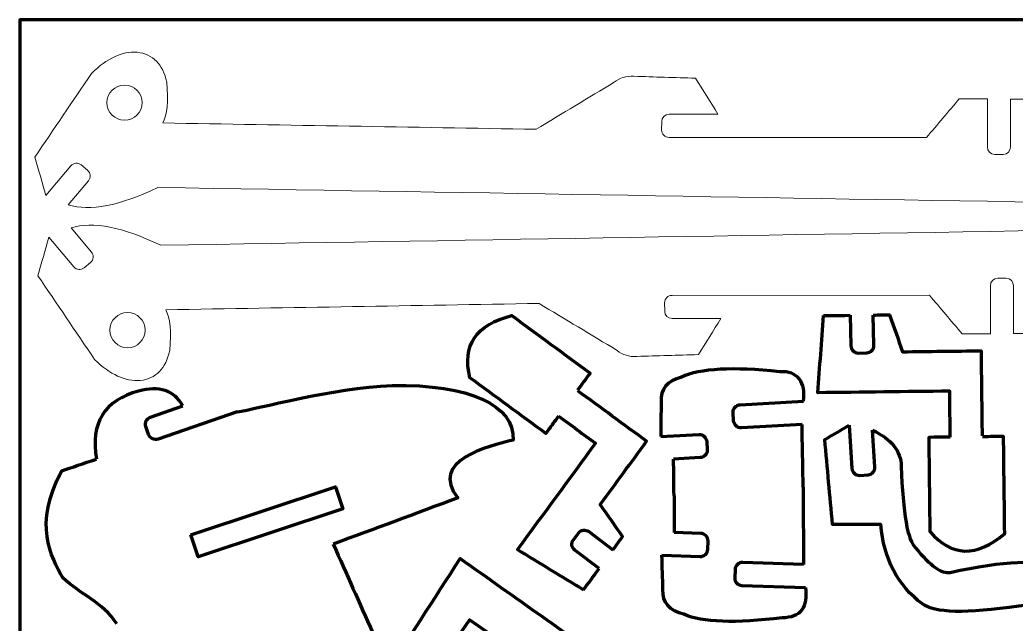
# Model space of a CAD drawing. Header units: inches. Extents: x -12 to 12, y -9 to 9.
# Drawn here: x -12 to -2.09, y 2.99 to 9 of the extents above; entities that cross this region are included whole.
import ezdxf

# ---------------------------------------------------------------- set-up
doc = ezdxf.new("R2010")
doc.units = ezdxf.units.IN
doc.header["$MEASUREMENT"] = 0
doc.layers.add('Layer 1', color=7, linetype='Continuous')

msp = doc.modelspace()

# ---------------------------------------------------------------- linework, layer by layer
at = {"layer": 'Layer 1', "color": 1, "lineweight": 70}
msp.add_lwpolyline([(-12, -9), (12, -9), (12, 9), (-12, 9), (-12, -9)], close=True, dxfattribs=at)
at = {"layer": 'Layer 1', "color": 1, "lineweight": 9}
for points, knots in [([(-11.7421, 7.254), (-11.7765, 7.3743), (-11.8167, 7.5153), (-11.8511, 7.6356), (-11.8511, 7.6356), (-11.6631, 7.9133), (-11.4752, 8.1909), (-11.2873, 8.4685), (-11.2873, 8.4685), (-11.1337, 8.6196), (-10.9826, 8.6896), (-10.834, 8.6785), (-10.834, 8.6785), (-10.6768, 8.6601), (-10.5785, 8.5606), (-10.5392, 8.38), (-10.5392, 8.38), (-10.5208, 8.1909), (-10.5343, 8.0557), (-10.5797, 7.9747), (-10.5797, 7.9747), (-9.3416, 7.9538), (-8.1034, 7.9329), (-6.8652, 7.912), (-6.8652, 7.912), (-6.606, 8.068), (-6.3469, 8.224), (-6.0877, 8.38), (-6.0877, 8.38), (-6.0349, 8.4242), (-5.9698, 8.4439), (-5.8924, 8.439), (-5.8924, 8.439), (-5.6885, 8.4328), (-5.4846, 8.4267), (-5.2807, 8.4206), (-5.2807, 8.4206), (-5.2057, 8.3014), (-5.1308, 8.1823), (-5.0559, 8.0631)], [0, 0, 0, 0, 0.1, 0.1, 0.1, 0.1, 0.2, 0.2, 0.2, 0.2, 0.3, 0.3, 0.3, 0.3, 0.4, 0.4, 0.4, 0.4, 0.5, 0.5, 0.5, 0.5, 0.6, 0.6, 0.6, 0.6, 0.7, 0.7, 0.7, 0.7, 0.8, 0.8, 0.8, 0.8, 0.9, 0.9, 0.9, 0.9, 1, 1, 1, 1]), ([(-10.9593, 8.3523), (-10.8627, 8.3523), (-10.7843, 8.274), (-10.7843, 8.1773), (-10.7843, 8.1773), (-10.7843, 8.0807), (-10.8627, 8.0023), (-10.9593, 8.0023), (-10.9593, 8.0023), (-11.0559, 8.0023), (-11.1343, 8.0807), (-11.1343, 8.1773), (-11.1343, 8.1773), (-11.1343, 8.274), (-11.0559, 8.3523), (-10.9593, 8.3523)], [0, 0, 0, 0, 0.25, 0.25, 0.25, 0.25, 0.5, 0.5, 0.5, 0.5, 0.75, 0.75, 0.75, 0.75, 1, 1, 1, 1]), ([(-2.1458, 8.2105), (-1.9885, 8.2105), (-1.8683, 8.2105), (-1.8094, 8.2105), (-1.8094, 8.2105), (-1.689, 8.1442), (-1.6226, 7.9943), (-1.6104, 7.7609), (-1.6104, 7.7609), (-1.6079, 7.5202), (-1.6791, 7.3286), (-1.8241, 7.1861), (-1.8241, 7.1861), (-4.7589, 7.2352), (-7.6936, 7.2843), (-10.6284, 7.3334), (-10.6284, 7.3334), (-11.0048, 7.1504), (-11.3049, 7.093), (-11.5201, 7.1605)], [0, 0, 0, 0, 0.2, 0.2, 0.2, 0.2, 0.4, 0.4, 0.4, 0.4, 0.6, 0.6, 0.6, 0.6, 0.8, 0.8, 0.8, 0.8, 1, 1, 1, 1]), ([(-2.9812, 7.831), (-2.8731, 7.9587), (-2.765, 8.0864), (-2.6569, 8.2142), (-2.6569, 8.2142), (-2.5672, 8.2142), (-2.4654, 8.2142), (-2.3758, 8.2142)], [0, 0, 0, 0, 0.5, 0.5, 0.5, 0.5, 1, 1, 1, 1]), ([(-2.3758, 8.2142), (-2.3758, 8.2142), (-2.3758, 7.7351), (-2.3758, 7.7351), (-2.3758, 7.7351), (-2.3758, 7.6946), (-2.3427, 7.6614), (-2.3024, 7.6614), (-2.3024, 7.6614), (-2.3024, 7.6614), (-2.2192, 7.6614), (-2.2192, 7.6614), (-2.2192, 7.6614), (-2.1788, 7.6614), (-2.1458, 7.6946), (-2.1458, 7.7351), (-2.1458, 7.7351), (-2.1458, 7.7351), (-2.1458, 8.2105), (-2.1458, 8.2105)], [0, 0, 0, 0, 0.2, 0.2, 0.2, 0.2, 0.4, 0.4, 0.4, 0.4, 0.6, 0.6, 0.6, 0.6, 0.8, 0.8, 0.8, 0.8, 1, 1, 1, 1]), ([(-5.0559, 8.0631), (-5.0559, 8.0631), (-5.5416, 8.0616), (-5.5416, 8.0616), (-5.5416, 8.0616), (-5.5821, 8.0614), (-5.6155, 8.029), (-5.6157, 7.9886), (-5.6157, 7.9886), (-5.6157, 7.9886), (-5.6163, 7.9054), (-5.6163, 7.9054), (-5.6163, 7.9054), (-5.6165, 7.865), (-5.5836, 7.8316), (-5.5431, 7.8316), (-5.5431, 7.8316), (-5.5431, 7.8316), (-2.9812, 7.831), (-2.9812, 7.831)], [0, 0, 0, 0, 0.2, 0.2, 0.2, 0.2, 0.4, 0.4, 0.4, 0.4, 0.6, 0.6, 0.6, 0.6, 0.8, 0.8, 0.8, 0.8, 1, 1, 1, 1]), ([(-11.5201, 7.1605), (-11.5201, 7.1605), (-11.3185, 7.4002), (-11.3185, 7.4002), (-11.3185, 7.4002), (-11.2925, 7.4312), (-11.2964, 7.4779), (-11.3273, 7.5038), (-11.3273, 7.5038), (-11.3273, 7.5038), (-11.391, 7.5574), (-11.391, 7.5574), (-11.391, 7.5574), (-11.4219, 7.5834), (-11.4685, 7.5793), (-11.4946, 7.5483), (-11.4946, 7.5483), (-11.4946, 7.5483), (-11.7421, 7.254), (-11.7421, 7.254)], [0, 0, 0, 0, 0.2, 0.2, 0.2, 0.2, 0.4, 0.4, 0.4, 0.4, 0.6, 0.6, 0.6, 0.6, 0.8, 0.8, 0.8, 0.8, 1, 1, 1, 1]), ([(-2.1161, 5.8806), (-1.9589, 5.8806), (-1.8386, 5.8806), (-1.7797, 5.8806), (-1.7797, 5.8806), (-1.6593, 5.9469), (-1.593, 6.0968), (-1.5807, 6.3302), (-1.5807, 6.3302), (-1.5782, 6.5709), (-1.6495, 6.7625), (-1.7944, 6.905), (-1.7944, 6.905), (-4.7292, 6.8559), (-7.6639, 6.8068), (-10.5987, 6.7577), (-10.5987, 6.7577), (-10.9751, 6.9406), (-11.2753, 6.9981), (-11.4905, 6.9306)], [0, 0, 0, 0, 0.2, 0.2, 0.2, 0.2, 0.4, 0.4, 0.4, 0.4, 0.6, 0.6, 0.6, 0.6, 0.8, 0.8, 0.8, 0.8, 1, 1, 1, 1]), ([(-11.4905, 6.9306), (-11.4905, 6.9306), (-11.2889, 6.6909), (-11.2889, 6.6909), (-11.2889, 6.6909), (-11.2628, 6.6599), (-11.2667, 6.6132), (-11.2976, 6.5873), (-11.2976, 6.5873), (-11.2976, 6.5873), (-11.3613, 6.5337), (-11.3613, 6.5337), (-11.3613, 6.5337), (-11.3922, 6.5077), (-11.4388, 6.5118), (-11.4649, 6.5428), (-11.4649, 6.5428), (-11.4649, 6.5428), (-11.7124, 6.8371), (-11.7124, 6.8371)], [0, 0, 0, 0, 0.2, 0.2, 0.2, 0.2, 0.4, 0.4, 0.4, 0.4, 0.6, 0.6, 0.6, 0.6, 0.8, 0.8, 0.8, 0.8, 1, 1, 1, 1]), ([(-11.7124, 6.8371), (-11.7468, 6.7167), (-11.787, 6.5758), (-11.8214, 6.4554), (-11.8214, 6.4554), (-11.6335, 6.1778), (-11.4455, 5.9002), (-11.2576, 5.6226), (-11.2576, 5.6226), (-11.1041, 5.4715), (-10.953, 5.4015), (-10.8043, 5.4126), (-10.8043, 5.4126), (-10.6471, 5.431), (-10.5488, 5.5305), (-10.5095, 5.7111), (-10.5095, 5.7111), (-10.4911, 5.9002), (-10.5046, 6.0354), (-10.5501, 6.1164), (-10.5501, 6.1164), (-9.3119, 6.1373), (-8.0737, 6.1582), (-6.8356, 6.1791), (-6.8356, 6.1791), (-6.5764, 6.0231), (-6.3172, 5.8671), (-6.058, 5.7111), (-6.058, 5.7111), (-6.0052, 5.6669), (-5.9401, 5.6472), (-5.8627, 5.6521), (-5.8627, 5.6521), (-5.6588, 5.6583), (-5.4549, 5.6644), (-5.251, 5.6705), (-5.251, 5.6705), (-5.1761, 5.7897), (-5.1011, 5.9088), (-5.0262, 6.028)], [0, 0, 0, 0, 0.1, 0.1, 0.1, 0.1, 0.2, 0.2, 0.2, 0.2, 0.3, 0.3, 0.3, 0.3, 0.4, 0.4, 0.4, 0.4, 0.5, 0.5, 0.5, 0.5, 0.6, 0.6, 0.6, 0.6, 0.7, 0.7, 0.7, 0.7, 0.8, 0.8, 0.8, 0.8, 0.9, 0.9, 0.9, 0.9, 1, 1, 1, 1]), ([(-2.3461, 5.8769), (-2.3461, 5.8769), (-2.3461, 6.356), (-2.3461, 6.356), (-2.3461, 6.356), (-2.3461, 6.3965), (-2.3131, 6.4297), (-2.2727, 6.4297), (-2.2727, 6.4297), (-2.2727, 6.4297), (-2.1895, 6.4297), (-2.1895, 6.4297), (-2.1895, 6.4297), (-2.1491, 6.4297), (-2.1161, 6.3965), (-2.1161, 6.356), (-2.1161, 6.356), (-2.1161, 6.356), (-2.1161, 5.8806), (-2.1161, 5.8806)], [0, 0, 0, 0, 0.2, 0.2, 0.2, 0.2, 0.4, 0.4, 0.4, 0.4, 0.6, 0.6, 0.6, 0.6, 0.8, 0.8, 0.8, 0.8, 1, 1, 1, 1]), ([(-5.0262, 6.028), (-5.0262, 6.028), (-5.5119, 6.0295), (-5.5119, 6.0295), (-5.5119, 6.0295), (-5.5525, 6.0297), (-5.5858, 6.0621), (-5.5861, 6.1025), (-5.5861, 6.1025), (-5.5861, 6.1025), (-5.5866, 6.1857), (-5.5866, 6.1857), (-5.5866, 6.1857), (-5.5869, 6.226), (-5.5539, 6.2595), (-5.5134, 6.2595), (-5.5134, 6.2595), (-5.5134, 6.2595), (-2.9515, 6.2601), (-2.9515, 6.2601)], [0, 0, 0, 0, 0.2, 0.2, 0.2, 0.2, 0.4, 0.4, 0.4, 0.4, 0.6, 0.6, 0.6, 0.6, 0.8, 0.8, 0.8, 0.8, 1, 1, 1, 1]), ([(-2.9515, 6.2601), (-2.8434, 6.1324), (-2.7353, 6.0046), (-2.6272, 5.8769), (-2.6272, 5.8769), (-2.5376, 5.8769), (-2.4358, 5.8769), (-2.3461, 5.8769)], [0, 0, 0, 0, 0.5, 0.5, 0.5, 0.5, 1, 1, 1, 1]), ([(-10.9296, 5.7388), (-10.833, 5.7388), (-10.7546, 5.8171), (-10.7546, 5.9137), (-10.7546, 5.9137), (-10.7546, 6.0104), (-10.833, 6.0888), (-10.9296, 6.0888), (-10.9296, 6.0888), (-11.0263, 6.0888), (-11.1046, 6.0104), (-11.1046, 5.9137), (-11.1046, 5.9137), (-11.1046, 5.8171), (-11.0263, 5.7388), (-10.9296, 5.7388)], [0, 0, 0, 0, 0.25, 0.25, 0.25, 0.25, 0.5, 0.5, 0.5, 0.5, 0.75, 0.75, 0.75, 0.75, 1, 1, 1, 1])]:
    msp.add_open_spline(points, degree=3, knots=knots, dxfattribs=at)
at = {"layer": 'Layer 1', "color": 1, "lineweight": 70}
for points, knots in [([(-6.6423, 5.0585), (-6.7479, 4.9147), (-6.6632, 5.0299), (-6.7688, 4.8862), (-6.7688, 4.8862), (-7.0203, 5.0709), (-7.2717, 5.2556), (-7.5232, 5.4403), (-7.5232, 5.4403), (-7.6026, 5.7638), (-7.4636, 5.9696), (-7.1063, 6.0577), (-7.1063, 6.0577), (-6.8469, 5.8672), (-6.5876, 5.6766), (-6.3282, 5.4861), (-6.3282, 5.4861), (-6.3695, 5.4299), (-6.4108, 5.3736), (-6.4521, 5.3174)], [0, 0, 0, 0, 0.2, 0.2, 0.2, 0.2, 0.4, 0.4, 0.4, 0.4, 0.6, 0.6, 0.6, 0.6, 0.8, 0.8, 0.8, 0.8, 1, 1, 1, 1]), ([(-2.7457, 4.8494), (-2.7475, 5.0017), (-2.7493, 5.154), (-2.751, 5.3064), (-2.751, 5.3064), (-3.1883, 5.3013), (-3.6256, 5.2962), (-4.0628, 5.2911), (-4.0628, 5.2911), (-4.0437, 5.5468), (-4.0245, 5.8026), (-4.0054, 6.0583)], [0, 0, 0, 0, 0.333333, 0.333333, 0.333333, 0.333333, 0.666667, 0.666667, 0.666667, 0.666667, 1, 1, 1, 1]), ([(-3.7414, 6.0614), (-3.7414, 6.0614), (-3.7345, 5.7579), (-3.7345, 5.7579), (-3.7345, 5.7579), (-3.7335, 5.7174), (-3.6998, 5.685), (-3.6594, 5.686), (-3.6594, 5.686), (-3.6594, 5.686), (-3.5762, 5.6879), (-3.5762, 5.6879), (-3.5762, 5.6879), (-3.5359, 5.6888), (-3.5036, 5.7227), (-3.5045, 5.7632), (-3.5045, 5.7632), (-3.5045, 5.7632), (-3.5114, 6.064), (-3.5114, 6.064)], [0, 0, 0, 0, 0.2, 0.2, 0.2, 0.2, 0.4, 0.4, 0.4, 0.4, 0.6, 0.6, 0.6, 0.6, 0.8, 0.8, 0.8, 0.8, 1, 1, 1, 1]), ([(-3.5114, 6.064), (-3.4567, 6.0647), (-3.4042, 6.0653), (-3.3495, 6.0659), (-3.3495, 6.0659), (-3.3063, 5.9436), (-3.2631, 5.8212), (-3.2199, 5.6989), (-3.2199, 5.6989), (-2.9596, 5.7019), (-2.6992, 5.705), (-2.4388, 5.708), (-2.4388, 5.708), (-2.4355, 5.4255), (-2.4322, 5.143), (-2.4289, 4.8605)], [0, 0, 0, 0, 0.25, 0.25, 0.25, 0.25, 0.5, 0.5, 0.5, 0.5, 0.75, 0.75, 0.75, 0.75, 1, 1, 1, 1]), ([(-4.2049, 5.2056), (-4.1802, 5.3956), (-4.26, 5.5075), (-4.4413, 5.5005), (-4.4413, 5.5005), (-4.9066, 5.5495), (-5.233, 5.5316), (-5.4205, 5.4465), (-5.4205, 5.4465), (-5.5618, 5.4094), (-5.6292, 5.3262), (-5.6226, 5.1971), (-5.6226, 5.1971), (-5.6218, 5.0891), (-5.6263, 4.9624), (-5.6255, 4.8545)], [0, 0, 0, 0, 0.25, 0.25, 0.25, 0.25, 0.5, 0.5, 0.5, 0.5, 0.75, 0.75, 0.75, 0.75, 1, 1, 1, 1]), ([(-10.3794, 5.1594), (-10.4678, 5.315), (-10.6145, 5.3642), (-10.8195, 5.3071), (-10.8195, 5.3071), (-11.1597, 5.2164), (-11.2997, 4.9907), (-11.2394, 4.6301)], [0, 0, 0, 0, 0.5, 0.5, 0.5, 0.5, 1, 1, 1, 1]), ([(-9.8395, 5.1004), (-9.644, 5.127), (-8.8969, 5.341), (-8.296, 5.3642), (-8.296, 5.3642), (-7.5306, 5.3748), (-7.0784, 5.169), (-7.0944, 4.8192), (-7.0944, 4.8192), (-7.3406, 4.7638), (-7.9361, 4.6104), (-7.6442, 4.2467), (-7.6442, 4.2467), (-8.0632, 4.0871), (-8.469, 3.9373), (-8.8829, 3.7858)], [0, 0, 0, 0, 0.25, 0.25, 0.25, 0.25, 0.5, 0.5, 0.5, 0.5, 0.75, 0.75, 0.75, 0.75, 1, 1, 1, 1]), ([(-6.1011, 3.7285), (-6.0688, 3.7726), (-6.0376, 3.815), (-6.0053, 3.859), (-6.0053, 3.859), (-6.0796, 3.9654), (-6.1538, 4.0718), (-6.2281, 4.1781), (-6.2281, 4.1781), (-6.074, 4.388), (-5.9198, 4.5979), (-5.7657, 4.8078), (-5.7657, 4.8078), (-5.9934, 4.975), (-6.2211, 5.1423), (-6.4488, 5.3095)], [0, 0, 0, 0, 0.25, 0.25, 0.25, 0.25, 0.5, 0.5, 0.5, 0.5, 0.75, 0.75, 0.75, 0.75, 1, 1, 1, 1]), ([(-9.8395, 5.1004), (-9.8395, 5.1004), (-10.6261, 4.83), (-10.6261, 4.83), (-10.6261, 4.83), (-10.6644, 4.8168), (-10.7065, 4.837), (-10.7198, 4.8751), (-10.7198, 4.8751), (-10.7198, 4.8751), (-10.7472, 4.9537), (-10.7472, 4.9537), (-10.7472, 4.9537), (-10.7604, 4.9918), (-10.7399, 5.0339), (-10.7017, 5.0472), (-10.7017, 5.0472), (-10.7017, 5.0472), (-10.3794, 5.1594), (-10.3794, 5.1594)], [0, 0, 0, 0, 0.2, 0.2, 0.2, 0.2, 0.4, 0.4, 0.4, 0.4, 0.6, 0.6, 0.6, 0.6, 0.8, 0.8, 0.8, 0.8, 1, 1, 1, 1]), ([(-4.2199, 4.9745), (-4.2199, 4.9745), (-4.8231, 4.9423), (-4.8231, 4.9423), (-4.8231, 4.9423), (-4.8636, 4.9401), (-4.8984, 4.9714), (-4.9006, 5.0117), (-4.9006, 5.0117), (-4.9006, 5.0117), (-4.905, 5.0947), (-4.905, 5.0947), (-4.905, 5.0947), (-4.9071, 5.1351), (-4.8758, 5.1698), (-4.8353, 5.172), (-4.8353, 5.172), (-4.8353, 5.172), (-4.2049, 5.2056), (-4.2049, 5.2056)], [0, 0, 0, 0, 0.2, 0.2, 0.2, 0.2, 0.4, 0.4, 0.4, 0.4, 0.6, 0.6, 0.6, 0.6, 0.8, 0.8, 0.8, 0.8, 1, 1, 1, 1]), ([(-6.6423, 5.0585), (-6.5195, 4.9683), (-6.3968, 4.8781), (-6.274, 4.788), (-6.274, 4.788), (-6.5329, 4.4355), (-6.7917, 4.0831), (-7.0506, 3.7306), (-7.0506, 3.7306), (-6.8316, 3.5972), (-6.6126, 3.4638), (-6.3936, 3.3304)], [0, 0, 0, 0, 0.333333, 0.333333, 0.333333, 0.333333, 0.666667, 0.666667, 0.666667, 0.666667, 1, 1, 1, 1]), ([(-1.3507, 3.3739), (-1.1036, 3.2907), (-1.0219, 3.128), (-1.1056, 2.8859), (-1.1056, 2.8859), (-1.2044, 2.4598), (-1.2901, 2.0004), (-1.3629, 1.5076), (-1.3629, 1.5076), (-1.4407, 1.3351), (-1.528, 1.2653), (-1.6248, 1.2983), (-1.6248, 1.2983), (-1.7374, 1.3422), (-1.7968, 1.4502), (-1.8028, 1.6223), (-1.8028, 1.6223), (-1.7864, 1.7916), (-1.7102, 2.1145), (-1.5742, 2.5909), (-1.5742, 2.5909), (-1.8089, 2.7271), (-1.8799, 2.908), (-1.7873, 3.1337), (-1.7873, 3.1337), (-1.8187, 3.1801), (-1.9111, 3.1913), (-2.0643, 3.1672), (-2.0643, 3.1672), (-2.5877, 3.0916), (-2.9067, 3.0991), (-3.0212, 3.1897), (-3.0212, 3.1897), (-3.2701, 3.3739), (-3.408, 3.6374), (-3.4348, 3.9804), (-3.4348, 3.9804), (-3.5952, 3.9803), (-3.7556, 3.9803), (-3.9159, 3.9802), (-3.9159, 3.9802), (-3.942, 4.2616), (-3.968, 4.5429), (-3.994, 4.8242), (-3.994, 4.8242), (-3.9075, 4.8754), (-3.8385, 4.9162), (-3.7519, 4.9674)], [0, 0, 0, 0, 0.083333, 0.083333, 0.083333, 0.083333, 0.166667, 0.166667, 0.166667, 0.166667, 0.25, 0.25, 0.25, 0.25, 0.333333, 0.333333, 0.333333, 0.333333, 0.416667, 0.416667, 0.416667, 0.416667, 0.5, 0.5, 0.5, 0.5, 0.583333, 0.583333, 0.583333, 0.583333, 0.666667, 0.666667, 0.666667, 0.666667, 0.75, 0.75, 0.75, 0.75, 0.833333, 0.833333, 0.833333, 0.833333, 0.916667, 0.916667, 0.916667, 0.916667, 1, 1, 1, 1]), ([(-3.7519, 4.9674), (-3.7519, 4.9674), (-3.7238, 4.5376), (-3.7238, 4.5376), (-3.7238, 4.5376), (-3.7212, 4.4972), (-3.686, 4.4663), (-3.6457, 4.4689), (-3.6457, 4.4689), (-3.6457, 4.4689), (-3.5627, 4.4744), (-3.5627, 4.4744), (-3.5627, 4.4744), (-3.5224, 4.477), (-3.4916, 4.5123), (-3.4943, 4.5527), (-3.4943, 4.5527), (-3.4943, 4.5527), (-3.5182, 4.918), (-3.5182, 4.918)], [0, 0, 0, 0, 0.2, 0.2, 0.2, 0.2, 0.4, 0.4, 0.4, 0.4, 0.6, 0.6, 0.6, 0.6, 0.8, 0.8, 0.8, 0.8, 1, 1, 1, 1]), ([(-5.6255, 4.8545), (-5.6255, 4.8545), (-5.2457, 4.8748), (-5.2457, 4.8748), (-5.2457, 4.8748), (-5.2052, 4.8769), (-5.1704, 4.8457), (-5.1682, 4.8054), (-5.1682, 4.8054), (-5.1682, 4.8054), (-5.1638, 4.7223), (-5.1638, 4.7223), (-5.1638, 4.7223), (-5.1616, 4.682), (-5.193, 4.6473), (-5.2334, 4.6451), (-5.2334, 4.6451), (-5.2334, 4.6451), (-5.4978, 4.631), (-5.4978, 4.631)], [0, 0, 0, 0, 0.2, 0.2, 0.2, 0.2, 0.4, 0.4, 0.4, 0.4, 0.6, 0.6, 0.6, 0.6, 0.8, 0.8, 0.8, 0.8, 1, 1, 1, 1]), ([(-3.5182, 4.918), (-3.3284, 4.827), (-3.2358, 4.7093), (-3.2333, 4.5615), (-3.2333, 4.5615), (-3.2166, 4.0882), (-3.1693, 3.8174), (-3.0915, 3.7494), (-3.0915, 3.7494), (-2.9453, 3.5693), (-2.8304, 3.4874), (-2.7468, 3.5037), (-2.7468, 3.5037), (-2.2027, 3.6232), (-1.8511, 3.636), (-1.6919, 3.5422)], [0, 0, 0, 0, 0.25, 0.25, 0.25, 0.25, 0.5, 0.5, 0.5, 0.5, 0.75, 0.75, 0.75, 0.75, 1, 1, 1, 1]), ([(-2.7457, 4.8494), (-2.9241, 4.8474), (-2.7811, 4.849), (-2.9594, 4.847), (-2.9594, 4.847), (-2.9558, 4.535), (-2.9522, 4.223), (-2.9486, 3.911), (-2.9486, 3.911), (-2.7319, 3.658), (-2.4836, 3.6511), (-2.2039, 3.8902), (-2.2039, 3.8902), (-2.2076, 4.212), (-2.2114, 4.5338), (-2.2151, 4.8556), (-2.2151, 4.8556), (-2.2849, 4.8548), (-2.3547, 4.854), (-2.4244, 4.8532)], [0, 0, 0, 0, 0.2, 0.2, 0.2, 0.2, 0.4, 0.4, 0.4, 0.4, 0.6, 0.6, 0.6, 0.6, 0.8, 0.8, 0.8, 0.8, 1, 1, 1, 1]), ([(-11.0376, 2.9902), (-11.1789, 3.213), (-11.3898, 3.2761), (-11.5731, 3.4492), (-11.5731, 3.4492), (-11.6886, 3.6606), (-11.8722, 3.9792), (-11.5837, 4.5151), (-11.5837, 4.5151), (-11.4848, 4.5479), (-11.3673, 4.5871), (-11.2394, 4.6301)], [0, 0, 0, 0, 0.333333, 0.333333, 0.333333, 0.333333, 0.666667, 0.666667, 0.666667, 0.666667, 1, 1, 1, 1]), ([(-10.3001, 3.878), (-10.3001, 3.878), (-10.2279, 3.6596), (-10.2279, 3.6596), (-10.2279, 3.6596), (-10.2279, 3.6596), (-8.7881, 4.1361), (-8.7881, 4.1361), (-8.7881, 4.1361), (-8.7881, 4.1361), (-8.8603, 4.3545), (-8.8603, 4.3545), (-8.8603, 4.3545), (-8.8603, 4.3545), (-10.3001, 3.878), (-10.3001, 3.878)], [0, 0, 0, 0, 0.25, 0.25, 0.25, 0.25, 0.5, 0.5, 0.5, 0.5, 0.75, 0.75, 0.75, 0.75, 1, 1, 1, 1]), ([(-6.2373, 3.5432), (-6.2373, 3.5432), (-6.4799, 3.7256), (-6.4799, 3.7256), (-6.4799, 3.7256), (-6.5123, 3.7499), (-6.5189, 3.7962), (-6.4946, 3.8285), (-6.4946, 3.8285), (-6.4946, 3.8285), (-6.4446, 3.895), (-6.4446, 3.895), (-6.4446, 3.895), (-6.4204, 3.9273), (-6.374, 3.9337), (-6.3417, 3.9094), (-6.3417, 3.9094), (-6.3417, 3.9094), (-6.1011, 3.7285), (-6.1011, 3.7285)], [0, 0, 0, 0, 0.2, 0.2, 0.2, 0.2, 0.4, 0.4, 0.4, 0.4, 0.6, 0.6, 0.6, 0.6, 0.8, 0.8, 0.8, 0.8, 1, 1, 1, 1]), ([(-5.6136, 3.6745), (-5.6136, 3.6745), (-5.2335, 3.6618), (-5.2335, 3.6618), (-5.2335, 3.6618), (-5.193, 3.6605), (-5.1588, 3.6924), (-5.1575, 3.7327), (-5.1575, 3.7327), (-5.1575, 3.7327), (-5.1547, 3.8159), (-5.1547, 3.8159), (-5.1547, 3.8159), (-5.1534, 3.8562), (-5.1854, 3.8903), (-5.2259, 3.8917), (-5.2259, 3.8917), (-5.2259, 3.8917), (-5.4905, 3.9005), (-5.4905, 3.9005)], [0, 0, 0, 0, 0.2, 0.2, 0.2, 0.2, 0.4, 0.4, 0.4, 0.4, 0.6, 0.6, 0.6, 0.6, 0.8, 0.8, 0.8, 0.8, 1, 1, 1, 1]), ([(-8.8829, 3.7858), (-8.7469, 3.4798), (-8.6271, 3.2101), (-8.4912, 2.904), (-8.4912, 2.904), (-8.404, 2.7341), (-8.4436, 2.6153), (-8.6101, 2.5476), (-8.6101, 2.5476), (-9.6464, 1.9987), (-10.2193, 1.9111), (-10.3287, 2.2848)], [0, 0, 0, 0, 0.333333, 0.333333, 0.333333, 0.333333, 0.666667, 0.666667, 0.666667, 0.666667, 1, 1, 1, 1]), ([(-4.1864, 3.3519), (-4.1579, 3.1624), (-4.2354, 3.0489), (-4.4168, 3.0524), (-4.4168, 3.0524), (-4.881, 2.994), (-5.2077, 3.0054), (-5.3969, 3.0867), (-5.3969, 3.0867), (-5.5389, 3.121), (-5.6079, 3.2028), (-5.6039, 3.3321), (-5.6039, 3.3321), (-5.6053, 3.44), (-5.6123, 3.5666), (-5.6136, 3.6745)], [0, 0, 0, 0, 0.25, 0.25, 0.25, 0.25, 0.5, 0.5, 0.5, 0.5, 0.75, 0.75, 0.75, 0.75, 1, 1, 1, 1]), ([(-8.7219, -7.1044), (-8.7464, -7.2148), (-8.7772, -7.3654), (-8.8017, -7.4758), (-8.8017, -7.4758), (-9.643, -7.4362), (-10.4844, -7.3965), (-11.3258, -7.3568), (-11.3258, -7.3568), (-11.4488, -6.1921), (-11.5717, -5.0274), (-11.6947, -3.8627), (-11.6947, -3.8627), (-11.7222, -3.7282), (-11.7045, -3.5956), (-11.6416, -3.4649), (-11.6416, -3.4649), (-11.5302, -3.2532), (-11.487, -3.0587), (-11.512, -2.8816), (-11.512, -2.8816), (-11.6332, -1.8954), (-11.7544, -0.9093), (-11.8756, 0.0769), (-11.8756, 0.0769), (-11.8644, 0.3893), (-11.7503, 0.6588), (-11.5331, 0.8855), (-11.5331, 0.8855), (-11.486, 0.9429), (-11.268, 1.0587), (-10.8793, 1.2331), (-10.8793, 1.2331), (-10.0523, 1.6334), (-9.2253, 2.0338), (-8.3984, 2.4341), (-8.3984, 2.4341), (-8.1393, 2.8365), (-7.8802, 3.2389), (-7.6211, 3.6413), (-7.6211, 3.6413), (-7.0789, 3.2583), (-6.5368, 2.8753), (-5.9946, 2.4923), (-5.9946, 2.4923), (-6.697, -0.6631), (-7.397, -3.8255), (-8.0994, -6.9808)], [0, 0, 0, 0, 0.083333, 0.083333, 0.083333, 0.083333, 0.166667, 0.166667, 0.166667, 0.166667, 0.25, 0.25, 0.25, 0.25, 0.333333, 0.333333, 0.333333, 0.333333, 0.416667, 0.416667, 0.416667, 0.416667, 0.5, 0.5, 0.5, 0.5, 0.583333, 0.583333, 0.583333, 0.583333, 0.666667, 0.666667, 0.666667, 0.666667, 0.75, 0.75, 0.75, 0.75, 0.833333, 0.833333, 0.833333, 0.833333, 0.916667, 0.916667, 0.916667, 0.916667, 1, 1, 1, 1]), ([(-4.206, 3.5827), (-4.206, 3.5827), (-4.8097, 3.6028), (-4.8097, 3.6028), (-4.8097, 3.6028), (-4.8502, 3.6041), (-4.8844, 3.5722), (-4.8858, 3.5319), (-4.8858, 3.5319), (-4.8858, 3.5319), (-4.8885, 3.4487), (-4.8885, 3.4487), (-4.8885, 3.4487), (-4.8899, 3.4083), (-4.8578, 3.3742), (-4.8173, 3.3729), (-4.8173, 3.3729), (-4.8173, 3.3729), (-4.1864, 3.3519), (-4.1864, 3.3519)], [0, 0, 0, 0, 0.2, 0.2, 0.2, 0.2, 0.4, 0.4, 0.4, 0.4, 0.6, 0.6, 0.6, 0.6, 0.8, 0.8, 0.8, 0.8, 1, 1, 1, 1]), ([(-6.3487, 2.2139), (-6.3487, 2.2139), (-6.4797, 2.0248), (-6.4797, 2.0248), (-6.4797, 2.0248), (-6.4797, 2.0248), (-7.6581, 2.841), (-7.6581, 2.841), (-7.6581, 2.841), (-7.6581, 2.841), (-7.5272, 3.0301), (-7.5272, 3.0301), (-7.5272, 3.0301), (-7.5272, 3.0301), (-6.3487, 2.2139), (-6.3487, 2.2139)], [0, 0, 0, 0, 0.25, 0.25, 0.25, 0.25, 0.5, 0.5, 0.5, 0.5, 0.75, 0.75, 0.75, 0.75, 1, 1, 1, 1])]:
    msp.add_open_spline(points, degree=3, knots=knots, dxfattribs=at)
for points in [[(-4.0054, 6.0583), (-3.8414, 6.0602), (-3.9054, 6.0595), (-3.7414, 6.0614)], [(-4.2083, 4.3526), (-4.2122, 4.5599), (-4.216, 4.7672), (-4.2199, 4.9745)], [(-5.4929, 4.2658), (-5.4946, 4.3894), (-5.4961, 4.5074), (-5.4978, 4.631)], [(-5.4929, 4.2658), (-5.4921, 4.1421), (-5.4913, 4.0241), (-5.4905, 3.9005)], [(-4.2083, 4.3526), (-4.208, 4.1453), (-4.2063, 3.79), (-4.206, 3.5827)], [(-6.3936, 3.3304), (-6.2965, 3.4625), (-6.3344, 3.411), (-6.2373, 3.5432)]]:
    msp.add_open_spline(points, degree=3, dxfattribs=at)

doc.saveas('drawing.dxf')
